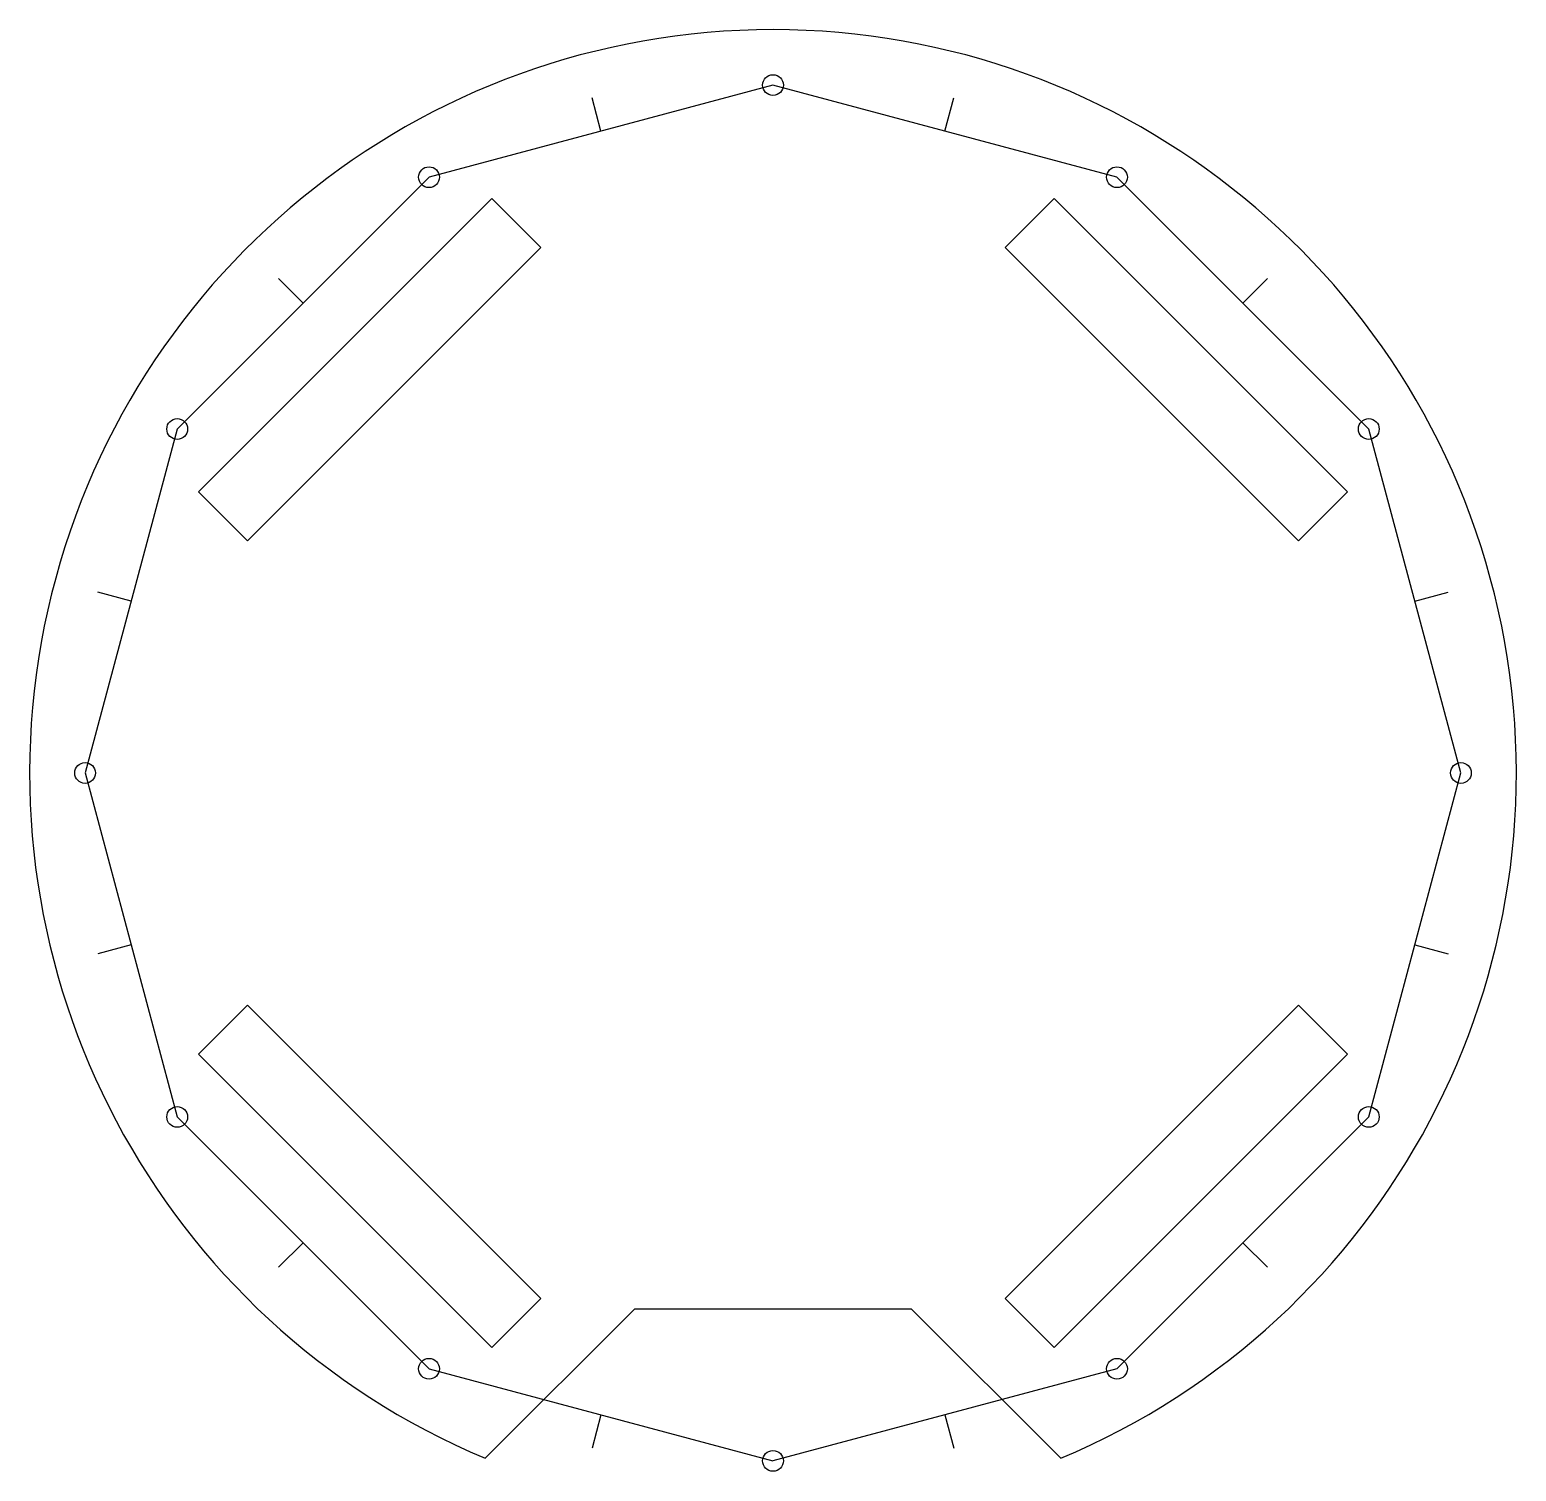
# Model space of a CAD drawing. Header units: millimetres. Extents: x -107 to 107, y -101 to 107.
import ezdxf

# ---------------------------------------------------------------- set-up
doc = ezdxf.new("R2010")
doc.units = ezdxf.units.MM
doc.layers.get('0').update_dxf_attribs({"linetype": 'CONTINUOUS'})

msp = doc.modelspace()

# ---------------------------------------------------------------- linework, layer by layer
for p, q in [((0, 99.5), (-49.75, 86.17)), ((49.75, 86.17), (0, 99.5)), ((-24.88, 92.83), (-26.17, 97.66)), ((24.87, 92.83), (26.17, 97.66)), ((-49.75, 86.17), (-86.17, 49.75)), ((86.17, 49.75), (49.75, 86.17)), ((-67.96, 67.96), (-71.5, 71.5)), ((67.96, 67.96), (71.5, 71.5)), ((-86.17, 49.75), (-99.5, 0)), ((99.5, 0), (86.17, 49.75)), ((-92.83, 24.87), (-97.66, 26.17)), ((92.83, 24.87), (97.66, 26.17)), ((-99.5, 0), (-86.17, -49.75)), ((86.17, -49.75), (99.5, 0)), ((-92.83, -24.88), (-97.66, -26.17)), ((92.83, -24.88), (97.66, -26.17)), ((-86.17, -49.75), (-49.75, -86.17)), ((49.75, -86.17), (86.17, -49.75)), ((-67.96, -67.96), (-71.5, -71.5)), ((67.96, -67.96), (71.5, -71.5)), ((-49.75, -86.17), (0, -99.5)), ((49.75, -86.17), (0, -99.5)), ((-24.88, -92.83), (-26.17, -97.66)), ((24.87, -92.83), (26.17, -97.66))]:
    msp.add_line(p, q)
msp.add_lwpolyline([(41.62, -99.12, 4.964694), (-41.62, -99.12), (-20, -77.5), (20, -77.5)], format="xyb", close=True)
for points in [[(-33.59, 76.01), (-76.01, 33.59), (-83.09, 40.66), (-40.66, 83.09)], [(76.01, 33.59), (33.59, 76.01), (40.66, 83.09), (83.09, 40.66)], [(-76.01, -33.59), (-33.59, -76.01), (-40.66, -83.09), (-83.09, -40.66)], [(40.66, -83.09), (33.59, -76.01), (76.01, -33.59), (83.09, -40.66)]]:
    msp.add_lwpolyline(points, close=True)
for centre in [(0, 99.5), (-49.75, 86.17), (49.75, 86.17), (-86.17, 49.75), (86.17, 49.75), (-99.5, 0), (99.5, 0), (-86.17, -49.75), (86.17, -49.75), (-49.75, -86.17), (49.75, -86.17), (0, -99.5)]:
    msp.add_circle(centre, 1.5)

doc.saveas('drawing.dxf')
